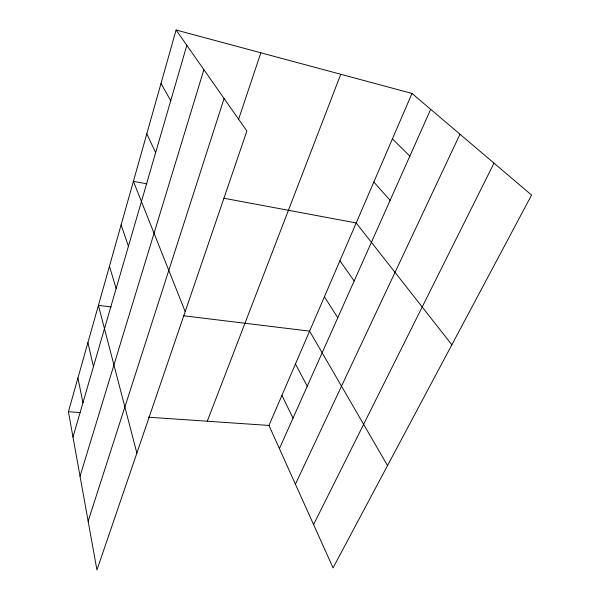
<?xml version="1.0" encoding="UTF-8"?>
<svg xmlns="http://www.w3.org/2000/svg" width="600" height="600" viewBox="0 0 600 600"><rect width="100%" height="100%" fill="white"/><g stroke="black" fill="none" stroke-linecap="round" stroke-linejoin="round"><path stroke-width="0.9" d="M176.085 30L246.877 131.017L96.945 570L68.415 411.735L176.085 30L411.998 93.435L531.585 195.083L333.06 567.862L268.972 425.445L411.998 93.435M72.975 437.055L186.825 45.33M80.04 476.243L203.88 69.668M88.148 521.183L224.085 98.498M238.62 119.257L260.843 52.793M207.278 421.222L340.755 74.273M279.413 448.635L430.702 109.335M295.425 484.222L459.975 134.212M313.582 524.572L494.01 163.148M68.415 411.735L80.43 412.56M148.358 417.195L268.972 425.445M111.142 306.915L98.415 305.362L136.875 453.09M183.39 315.735L309.6 331.14L387.533 465.577M146.925 183.855L133.403 181.328L185.19 311.625M223.92 198.24L356.205 222.945L451.868 344.775M392.408 138.9L409.845 156.113M373.837 182.017L390.105 200.37M339.923 260.737L354.173 280.965M324.405 296.76L337.77 317.745M160.995 83.49L170.738 100.68M295.447 363.983L307.245 386.213M281.925 395.385L293.01 418.125M146.79 133.845L155.64 152.648M121.11 224.903L128.422 246.278M109.47 266.183L116.13 288.593M87.915 342.585L93.435 366.653M77.925 378L82.95 402.743"/></g></svg>
